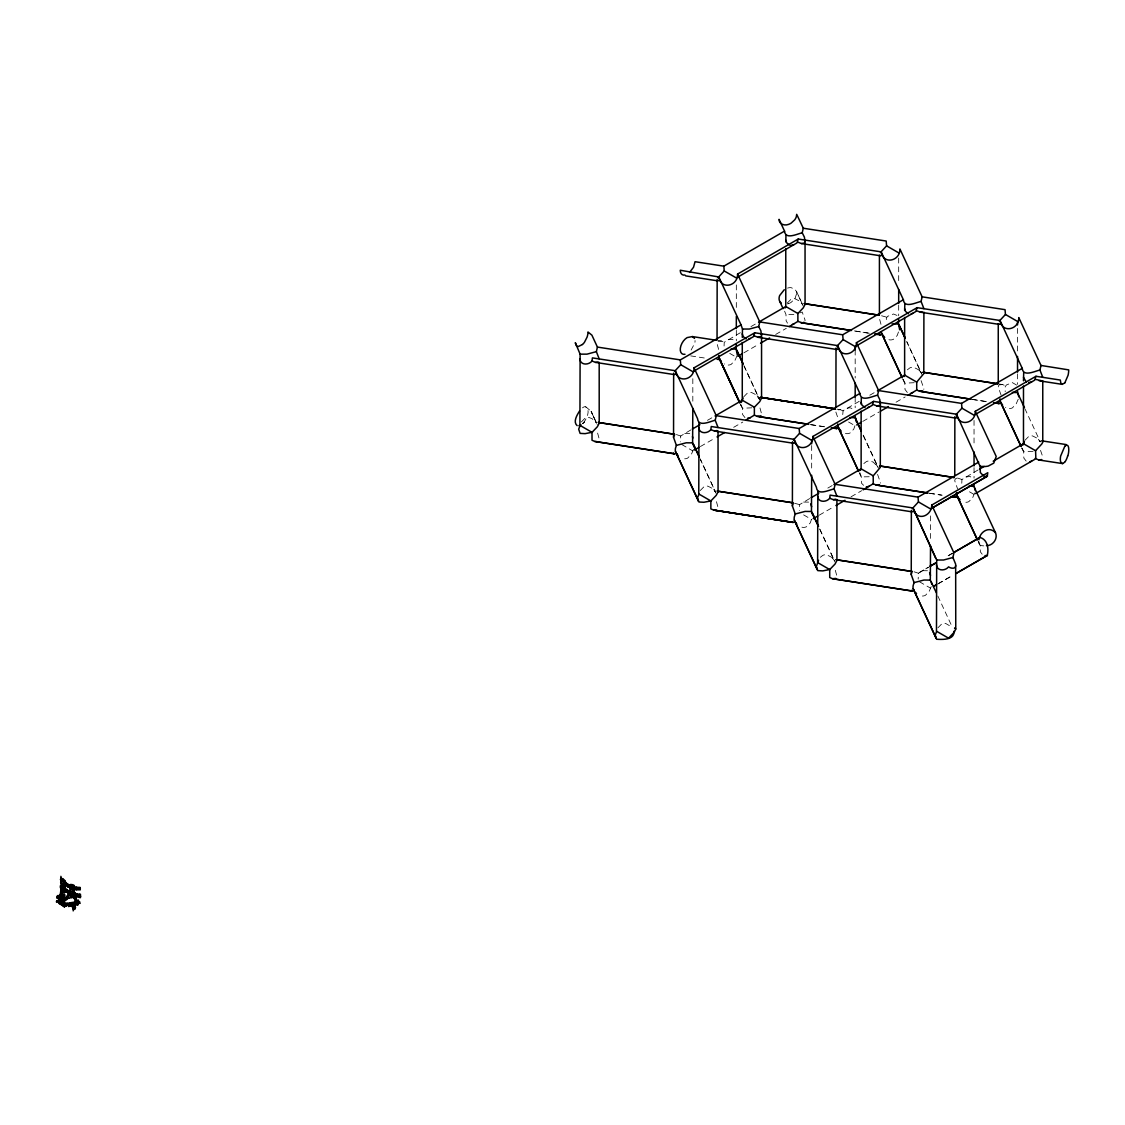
<?xml version="1.0" encoding="UTF-8"?>
<svg xmlns="http://www.w3.org/2000/svg" width="1125" height="1125" viewBox="0 0 1125 1125"><rect width="100%" height="100%" fill="white"/><g stroke="black" fill="none" stroke-linecap="round" stroke-linejoin="round"><path stroke-width="0.75" stroke-dasharray="5 3.75" d="M741.094 404.93L742.486 408.277L742.627 414.562L744.989 417.656M784.589 311.189L785.981 314.536L786.136 320.822L787.514 323.142M859.894 472.711L861.342 476.902L861.483 483.173L865.013 486.745M903.445 379.814L904.838 383.161L904.992 389.433L907.355 392.527M978.736 541.336L980.184 545.513L980.339 551.798L982.702 554.892M1022.302 448.425L1023.694 451.786L1023.834 458.058L1026.211 461.152M690.806 429.947L680.723 436.008L680.484 441.886M740.363 332.705L724.233 342.267L723.98 348.145M809.663 498.558L799.58 504.633L799.327 510.511M859.219 401.33L844.073 410.077L843.089 410.892L842.709 414.886M896.948 315.408L893.503 314.002L887.583 316.336L886.345 318.136L886.345 323.03M919.42 572.428L928.505 567.169L918.436 573.244L918.183 579.122M978.075 469.955L961.931 479.517L961.692 485.395M1016.592 385.073L1012.359 382.627L1006.439 384.961L1005.187 386.761L1005.187 391.655M811.462 519.413L810.225 522.942L806.498 526.739A6.961 6.722 45 0 1 802.603 527.344L800.578 526.767M854.972 425.672L853.734 429.202L849.994 433.013A6.961 6.722 45 0 1 846.098 433.617L844.073 433.041M898.467 331.945L897.23 335.475L893.503 339.272A6.961 6.722 45 0 1 889.608 339.877L887.583 339.3M974.742 492.933L972.591 497.827L968.85 501.623A6.961 6.722 45 0 1 964.955 502.228L962.93 501.652M737.03 355.683L734.878 360.591L731.152 364.387A6.961 6.722 45 0 1 727.242 364.992L724.233 363.923M693.534 449.423L691.369 454.317L687.642 458.128A6.961 6.722 45 0 1 683.747 458.733L681.722 458.156M1018.252 399.192L1016.086 404.086L1012.359 407.897A6.961 6.722 45 0 1 1008.464 408.488L1005.441 407.419M931.233 586.659L929.081 591.567L925.355 595.364A6.961 6.722 45 0 1 921.459 595.969L919.42 595.392M581.358 421.945L585.098 418.134A6.961 6.722 45 0 1 588.994 417.53L592.017 418.613L596.362 422.958M787.219 303.089L790.959 299.292A6.961 6.722 45 0 1 794.855 298.688L799.763 301.148L802.223 304.102M743.723 396.83L747.45 393.019A6.961 6.722 45 0 1 751.345 392.414L756.267 394.889L759.614 399.642L743.583 364.978M700.214 490.556L703.955 486.759A6.961 6.722 45 0 1 707.85 486.155L712.758 488.616L715.598 492.103L700.369 459.295M1024.931 440.325L1028.658 436.528A6.961 6.722 45 0 1 1032.567 435.923L1037.475 438.384L1039.936 441.337L1041.188 440.916M937.927 627.806L941.653 623.995A6.961 6.722 45 0 1 945.548 623.391L951.37 626.766M691.087 350.086L694.772 343.153A8.452 4.88 -60 0 0 695.039 340.538M582.792 423.436L584.409 422.03L582.792 423.436A9.647 4.388 -67.6 0 1 582.497 423.675M583.172 423.07C586.533 419.33 591.3 409.458 585.141 406.659A9.703 4.57 -69 0 0 582.652 407.728L582.497 407.855M907.355 369.83L909.816 367.903A6.961 6.722 45 0 1 913.711 367.298L918.619 369.773L921.08 372.727M863.845 463.556L866.306 461.644A6.961 6.722 45 0 1 870.202 461.039L873.225 462.108L877.57 466.467M820.35 557.297L822.797 555.384A6.961 6.722 45 0 1 826.706 554.78L831.614 557.241L834.075 560.194M750.952 326.602L757.013 323.1M743.892 352.814L759.038 344.067M775.673 334.462L786.277 328.331M707.456 420.328L713.517 416.841M700.383 446.541L715.528 437.808M733.683 427.317L742.781 422.072M869.808 395.213L875.869 391.711M862.748 421.425L879.398 411.82M896.048 402.202L905.133 396.956M827.817 488.081L832.373 485.452M819.239 515.166L834.384 506.419M851.034 496.814L861.638 490.697M938.025 583.833L953.002 575.184M937.997 583.861L952.917 575.269M718.087 341.353L721.448 341.058L724.233 342.267M999.309 384.848L1002.67 384.567L1005.441 385.777M956.911 478.125L955.8 478.589A6.961 3.881 55.4 0 0 954.759 480.839L957.586 488.883M799.763 312.919L802.223 312.033L805.05 320.077A6.961 3.881 55.4 0 1 804.952 320.78M788.442 303.666L787.528 303.933M787.528 288.098L788.442 287.845A9.703 7.355 -42.3 0 1 791.142 287.677L794.981 289.336L796.823 292.134M728.255 339.708L732.445 339.286L735.384 341.564M684.759 433.434L690.103 433.491M847.111 408.319L849.994 407.742L853.439 409.148M803.616 502.059L808.959 502.116M965.967 476.944L970.158 476.522L973.097 478.8M922.458 570.67L927.802 570.741M758.714 397.842L760.5 397.336M751.852 407.812L742.486 408.277M914.217 382.697L904.838 383.161M1033.073 451.322L1023.694 451.786M793.842 314.381L785.981 314.536M869.189 476.733L861.342 476.902M881.55 315.759L886.584 317.152M794.545 503.241L799.58 504.633M983.77 545.878L980.184 545.513M843.089 410.892L840.305 409.683L836.944 409.978A6.961 3.881 55.4 0 0 835.903 412.228L838.73 420.272M676.378 434.559L680.723 436.008M957.586 478.055L961.931 479.517M914.077 571.795L918.436 573.244M854.423 330.933L868.542 333.113M718.045 340.523L721.448 341.058M999.197 384.019L1002.67 384.567M971.55 399.291L987.398 401.738M690.68 355.88L705.769 358.214M836.845 409.148L840.305 409.683M810.928 424.673L825.047 426.853M929.784 493.284L942.202 495.211M855.717 331.158L869.513 333.295M972.844 399.502L986.639 401.653M810.478 424.617L826.017 427.036M929.334 493.242L941.414 495.112M585.703 406.702L591.089 411.3L596.517 423.169M973.828 494.297L967.444 490.613M729.745 353.377L736.327 357.173M848.588 422.002L854.817 425.587M681.722 444.502L692.817 450.914M803.616 514.884L811.322 519.328M919.42 581.752L930.53 588.15M1038.389 439.298L1040.302 441.872L1025.086 409.064M919.533 370.673L921.459 373.247L906.961 342.014M876.023 464.414L877.95 466.987M757.167 395.789L759.094 398.362L743.878 365.569M832.528 558.155L834.441 560.714M713.672 489.53L715.598 492.103M1001.095 395.142L998.255 387.098A6.961 3.881 55.4 0 1 998.888 385.256M921.08 380.644L923.906 388.687A6.961 3.881 55.4 0 1 923.794 389.405M877.57 474.384L880.397 482.428A6.961 3.881 55.4 0 1 880.298 483.145M1040.527 450.38L1042.777 456.919M880.973 324.309L879.413 318.488A6.961 3.881 55.4 0 1 879.511 317.77M759.98 407.981L761.555 413.803M835.327 570.333L836.902 576.169A6.961 3.881 55.4 0 1 836.789 576.872M718.622 349.425L717.047 343.603A6.961 3.881 55.4 0 1 717.68 341.761M716.47 501.708L718.045 507.544M597.614 433.097L599.189 438.919A6.961 3.881 55.4 0 1 599.091 439.636M978.23 541.575L979.678 544.697L977.808 540.703M937.856 596.025L951.82 626.147M801.914 303.159L796.472 291.403L803.109 305.902M863.452 435.741L877.219 465.427M859.373 472.964L860.822 476.086L858.966 472.092M819.942 529.481L833.723 559.153M596.025 421.959L591.089 411.3L597.248 424.758M906.68 341.438L921.966 374.527M863.17 435.164L878.456 468.267M819.661 528.905L834.961 561.994M700.087 458.705L716.105 493.383M1017.534 328.444L1017.534 351.169M1017.534 373.88L1017.534 384.37M974.039 420.427L974.039 446.653M974.039 467.62L974.039 478.111M930.53 515.911L930.53 538.636M898.678 258.075L898.678 284.288M898.678 305.255L898.678 315.759M855.183 350.058L855.183 378.028M855.183 397.252L855.183 407.742M811.673 445.542L811.673 471.769M736.327 284.934L736.327 307.659M736.327 330.37L736.327 340.875M692.817 378.675L692.817 401.4M788.456 303.652A9.703 6.834 -38.2 0 0 791.142 302.344L794.995 298.673L796.683 293.344A9.703 7.27 -36.8 0 0 795.98 290.644M952.664 553.163L946.617 556.664L952.678 553.163M1023.188 450.97L1021.739 447.848L1023.188 450.97M904.331 382.345L902.883 379.223L904.331 382.345M741.966 407.461L740.517 404.339L741.966 407.461"/><path stroke-width="1.5" d="M835.903 407.081L836.016 348.033M954.759 475.706L954.858 416.658M817.622 496.167C818.016 502.678 826.411 502.509 829.716 498.262L830.109 495.127L913.022 507.966L936.689 560.011L936.478 631.209L948.572 638.184L954.309 632.109L955.758 629.016L955.659 564.173L952.917 557.508L953.944 552.853L931.767 505.055L987.778 472.725L987.258 476.283L932.02 508.064M975.544 493.552L1034.592 459.464L1035.83 457.664L1035.577 450.717L1041.722 444.066A6.961 1.8 -45 0 0 1042.763 441.816L1042.763 380.756M61.341 892.617L61.27 898.256M61.214 882.309L61.242 881.409M70.102 888.652L70.172 887.639M61.341 879.961L63.028 879.159M75.389 900.914L75.797 902.588M1000.027 320.484C1001.981 333.717 1019.194 329.695 1018.772 317.587L1040.991 365.456L1039.936 370.027C1034.733 371.18 1023.061 377.227 1022.245 368.353L1000.027 320.484L917.114 307.659L856.42 342.703L878.639 390.572L877.57 395.142C872.367 396.295 860.695 402.342 859.894 393.469L837.675 345.6L754.763 332.775L753.37 336.712L692.817 371.686L680.723 364.697L680.33 359.902L741.038 324.858L718.819 276.989L680.259 270.239A9.703 5.597 -60 0 0 684.998 275.034M881.17 251.873C883.125 265.106 900.352 261.07 899.916 248.962L922.134 296.831L921.08 301.416C915.877 302.555 904.205 308.602 903.389 299.742L881.17 251.873L798.258 239.034L796.88 242.986L736.327 277.945L724.233 270.956L723.839 266.161L784.533 231.117L779.062 219.333C778.852 224.156 784.561 225.998 788.442 224.423A9.689 6.834 -38.2 0 0 791.142 223.116L794.672 219.881A9.703 7.2 -37.6 0 0 796.275 216.9L796.697 214.341L803.278 228.22L802.223 232.791C797.02 233.944 785.348 239.991 784.533 231.117M1064.784 382.894L1062.225 384.356L1060.833 383.091L1060.312 380.053L1035.97 376.284L975.277 411.328L996.216 456.455L993.769 463.12L988.214 466.087A6.919 1.027 -10.7 0 1 985.331 466.509L980.508 466.411L979.27 464.625L956.531 414.225L873.605 401.4L872.227 405.338L811.673 440.297L799.58 433.322L799.186 428.513L859.894 393.469M917.114 307.659L915.736 311.597L855.183 346.556L843.089 339.581L842.695 334.786L903.389 299.742M1035.97 376.284L1034.592 380.222L974.039 415.181L961.931 408.192L961.552 403.397L1022.245 368.353M61.312 886.795L61.355 885.009M60.877 901.716L60.961 900.661M61.369 886.162L61.369 886.092A2.334 1.322 82.3 0 0 61.102 887.02M63.534 883.041L63.675 881.789M59.766 898.917L59.709 898.453A4.402 2.517 -8.8 0 0 59.667 897.933L60.173 896.583M61.355 886.331L62.423 885.586A3.811 1.603 -86.7 0 1 62.128 885.22M59.695 898.566L61.172 887.991M72.703 891.211L72.717 890.986A6.188 4.373 47 0 1 72.872 889.987A1.955 1.027 0.3 0 1 72.239 889.763M761.442 335.278L760.922 330.933L758.714 326.531L759.783 321.947L737.564 274.078L798.258 239.034M804.952 241.552L804.417 237.192L802.223 232.791M880.298 403.903L879.764 399.544L877.57 395.142M582.497 344.461L582.652 344.32A9.703 4.556 -67.9 0 0 584.522 342.169L587.053 337.191A9.703 4.556 -67.9 0 0 587.995 332.002L591.891 335.152L597.417 347.077L596.362 351.647L586.983 354.15L580.12 354.15L575.297 342.689L576.661 346.163L578.25 346.556L582.398 344.545M754.763 332.775L694.055 367.819L716.273 415.688L715.219 420.258C710.016 421.411 698.344 427.458 697.528 418.584L675.309 370.716L592.397 357.891L592.017 361.013C588.698 365.273 580.317 365.428 579.909 358.931M873.605 401.4L812.911 436.444L835.13 484.312L834.075 488.883C828.872 490.036 817.2 496.083 816.384 487.209L794.166 439.341L711.253 426.516L710.859 429.637C707.555 433.898 699.159 434.053 698.766 427.556M74.475 889.017A5.667 4.528 18.1 0 0 74.545 892.533A6.117 4.542 -13.6 0 0 72.787 891.802L72.675 891.619M75.952 888.216L76.584 887.161A14.681 13.852 -57 0 0 79.987 887.372L80.353 889.003A46.913 29.925 -9.9 0 1 76.866 888.834L75.234 889.664M76.331 895.739L76.43 895.008M72.661 891.773L72.45 893.138M62.114 900.478L62.325 900.084A7.312 6.708 -46.5 0 1 62.367 897.806L62.719 894.122L64.716 894.755A3.108 2.208 18.1 0 1 65.039 895.247M73.153 892.941A2.334 1.28 -24.9 0 0 72.267 893.461L72.38 895.05M694.055 367.819C694.491 379.927 677.264 383.948 675.309 370.716M737.564 274.078C737.986 286.186 720.759 290.222 718.819 276.989M812.911 436.444C813.333 448.552 796.12 452.573 794.166 439.341M856.42 342.703C856.842 354.811 839.616 358.833 837.675 345.6M931.767 505.055C931.753 515.489 918.112 521.761 913.416 510.188M975.277 411.328C975.698 423.436 958.472 427.458 956.531 414.225M60.905 898.889L60.933 898.636A17.564 12.094 -66.9 0 1 61.059 897.834L62.213 891.295M955.758 565.692C955.589 569.391 950.653 568.42 948.572 566.873C945.267 571.134 936.872 571.289 936.478 564.792M711.352 500.822L703.955 502.256L698.977 502.017L675.492 451.505A8.438 4.88 -60 0 1 675.492 448.214L676.378 445.388L673.552 437.344L673.65 373.148M717.047 340.172L717.159 279.408M830.208 569.433L822.797 570.881L817.833 570.628L794.334 520.13A8.438 4.88 -60 0 1 794.334 516.825L795.234 513.998L792.394 505.955L792.506 441.773M953.888 631.308A7.917 4.078 -64.8 0 1 953.761 633.867C952.003 639.97 942.145 639.577 936.689 639.253L913.191 588.741A8.438 4.88 -60 0 1 913.191 585.45L914.077 582.623L911.25 574.58L911.363 510.384M737.325 354.938L736.116 349.13L731.152 348.891M899.691 329.808L898.467 324.014L892.097 323.944M74.869 901.898A1.73 1.673 66.9 0 1 74.152 902.109L73.378 902.306A174.431 80.873 -2 0 0 69.652 902.883L69.567 903.853A4.542 1.603 78.1 0 0 70.102 904.683M580.12 354.15L579.909 425.348L592.017 432.337L592.017 440.255L594.788 441.464L674.592 453.811L676.378 453.305L677.925 455.358M694.055 447.061L692.606 442.87L692.817 408.389M698.977 422.775L698.766 493.973L710.859 500.948L710.859 508.88L713.644 510.089L793.448 522.436L795.234 521.93L796.781 523.969M736.116 349.13L736.327 344.363M741.038 324.858L742.486 329.034L742.275 337.317M785.981 235.308L785.77 241.819M812.911 515.672L811.462 511.495L811.673 475.256M817.833 491.4L817.622 562.584L829.716 569.573L829.716 577.491L832.5 578.714L912.305 591.047L913.711 590.02M856.42 421.945L855.183 416.489M861.342 397.659L861.131 404.17M898.467 324.014L898.678 319.247M904.838 303.919L904.627 310.43M936.38 592.861L930.319 580.106L930.53 545.625M986.428 545.611C992.784 545.878 998.086 538.706 995.527 532.842L973.828 486.38L974.039 485.1M980.184 466.284L980.339 472.556L983.812 476.114M1018.772 396.83L1017.534 391.373M1023.694 372.544L1023.483 380.812M72.464 893.039L72.478 892.941A4.809 1.898 86.3 0 0 72.281 893.405M599.189 362.363L599.203 423.225L597.347 426.783L592.017 432.337M718.045 430.988L718.059 491.85L716.203 495.394L710.859 500.948M761.555 333.773L761.555 398.109L759.712 401.667L754.369 407.208L754.369 415.139L745.805 420.328M805.05 240.033L805.064 304.369L803.208 307.927L797.878 313.481L797.878 321.398L789.3 326.588M836.902 499.598L836.916 560.461L835.059 564.019L829.716 569.573M880.397 402.384L880.298 467.381L873.225 475.833L873.225 483.764L863.142 489.825M923.906 312.131L923.794 373.641L916.72 382.092L916.72 390.023L908.156 395.213M998.367 402.159L998.719 403.523L1001.095 403.073L1002.642 405.112M62.339 890.634L63 888.441L64.673 887.625A7.059 4.177 -59.1 0 1 64.744 888.609M955.913 573.553L987.258 555.525C988.861 548.888 987.806 539.55 979.861 537.398L954.183 552.291L979.973 537.469M57.192 898.059L57.108 896.794M63.098 902.039L63.155 901.477A2.7 2.362 65.8 0 0 62.845 900.83M66.966 884.77L66.895 884.995A24.314 10.434 10.4 0 0 68.892 886.148L69.216 886.317M61.228 887.189L61.214 889.158M69.427 903.052L67.036 903.333M66.459 906.019L66.431 904.964M63.113 886.669L63.352 885.867M1067.723 455.906C1069.158 453.009 1069.861 441.802 1064.925 446.105M75.305 894.445L76.542 894.6M743.189 397.955L741.277 402.483M818.55 560.306L816.384 566.452L817.327 569.812L794.334 520.13M1024.411 441.464L1022.78 445.233M70.13 884.784L70.144 885.136A4.992 4.275 -29.4 0 0 70.073 885.516L69.848 886.669M60.187 897.609L60.159 897.666A4.472 2.32 -10.1 0 0 57.881 896.878M70.355 893.194L69.722 893.011A2.039 1.448 -72.8 0 0 69.989 892.561L69.919 892.519M59.231 900.914L59.217 900.97A4.514 3.909 74.3 0 1 58.964 901.645M64.336 906.764L64.491 906.019M66.037 890.297A14.695 5.33 14 0 1 68.048 891.45L67.922 891.872A2.264 1.308 -60 0 0 67.992 892.814L69.131 892.069A2.264 1.308 -60 0 0 69.089 891.127L68.977 890.93A39.755 29.869 83.6 0 1 66.966 889.777L66.361 889.847M978.975 539.719C979.931 531.717 989.494 525.642 995.527 532.842M70.945 904.458L70.228 904.936M76.627 894.361L79.073 894.431M60.877 887.723L62.03 886.627A3.234 2.672 -37.4 0 0 62.016 885.473L61.973 885.333M74.742 896.006L74.63 896.583A2.081 1.463 -7.8 0 1 76.205 896.963L76.359 897.989L75.023 898.453A2.081 1.477 -14.8 0 1 73.884 898.102L74.517 896.611M63.689 897.272L63.577 897.497A87.581 18.225 -48.5 0 1 62.494 899.775L62.381 899.986M63.675 896.259L63.506 896.597A173.18 103.275 9.1 0 1 62.466 898.734L61.664 900.197M61.566 899.719L61.481 899.705A3.487 2.658 38.3 0 0 62.48 899.761L62.733 899.677A17.564 15.961 -72 0 0 63.366 899.17L68.034 895.106M60.187 894.473L61.341 893.7M61.242 902.081L61.453 901.673A4.753 3.023 -3.6 0 0 61.945 902.011M61.889 887.217L62.438 887.906M56.433 901.364L56.588 902.292A7.706 5.006 33.2 0 0 58.739 901.673M56.686 897.75L61.312 897.033M579.558 411.019C577.153 414.83 572.737 421.847 577.139 425.644M580.12 425.475L578.672 429.202L580.12 433.392L585.098 433.645L592.495 432.197M785.067 307.983L785.981 306.619M698.977 494.086L697.528 497.827L698.47 501.202L675.492 451.505M903.923 376.608L904.838 375.23M860.414 470.348L861.342 468.97M936.689 631.322L935.241 635.062L936.183 638.438L913.191 588.741M69.469 893.405L68.934 894.136A9.605 9.211 30.6 0 1 68.611 894.502M718.087 277.622L724.233 270.956M674.592 371.348L680.723 364.697M880.453 252.506L886.584 245.841L886.191 241.045L803.278 228.22M836.944 346.233L843.089 339.581M793.448 439.973L799.58 433.322M999.309 321.117L1005.441 314.466L1005.047 309.67L922.134 296.831M955.8 414.858L961.931 408.192M912.305 508.598L918.436 501.933L918.042 497.137L978.736 462.094M65.18 885.291L65.095 885.262A5.737 3.769 69.8 0 0 64.589 885.108L64.758 884.025M69.834 892.673L69.947 892.533A2.869 2.292 58 0 0 70.242 892.069A4.134 3.473 45.2 0 0 70.397 890.733L70.298 889.819A4.838 4.247 41.9 0 0 70.2 888.834A3.614 2.925 78.7 0 0 69.708 888.089M62.634 904.402L63.731 903.037M1064.784 446.288L1060.636 456.103A9.478 3.642 -72.9 0 0 1060.734 462.052L1062.619 463.598L1064.756 462.164M1064.841 382.823L1068.089 375.244A9.703 3.066 -76.4 0 0 1068.708 369.886L1040.991 365.456M77.948 904.95L77.203 904.669A3.178 2.278 9.2 0 0 74.981 905.147M689.569 272.405L693.534 267.244L695.053 261.703L723.839 266.161M63.309 904.092L63.366 904.12A5.091 2.939 0.1 0 1 62.1 903.403L62.016 903.347M63.211 902.166L60.863 902.911M70.819 894.881L71.719 894.08M71.072 894.656C68.414 897.117 62.803 898.917 68.625 898.284M59.133 901.575L59.344 901.378A3.642 3.459 42.4 0 1 59.737 901.069L60.82 900.562M62.761 891.45A3.178 2.039 79.3 0 0 63.619 891.281L62.958 888.567L65.011 889.748M784.28 289.716L779.653 295.552A9.45 6.764 -43.6 0 0 779.822 301.556L783.098 308.63M63.633 901.786L67.303 899.156M62.466 901.561L61.017 902.728M62.339 901.716L63.028 901.111A22.528 3.586 -40.1 0 1 63.605 900.577M63.577 900.689L66.614 898.341M66.755 897.75L68.034 896.78M67.12 897.961L64.828 899.213M69.581 887.625A5.808 4.148 71.5 0 0 68.33 886.852L69.005 885.741A2.391 1.378 -60 0 0 68.963 884.841L69.244 884.798M64.603 899.381L64.308 899.592A4.894 3.361 -54.2 0 1 63.084 900.309M64.223 881.128L63.352 881.241M65.334 892.195L64.589 892.434M70.861 888.441L71.409 888.103A4.838 2.405 67.4 0 1 71.677 889.552L72.141 889.819M598.148 361.941L595.603 362.405L592.017 361.013M804.009 243.084L801.464 243.562L797.878 242.17M758.531 322.228L785.77 306.492L797.878 313.481M760.5 336.825L757.969 337.289L754.369 335.897M737.845 356.302L742.387 353.686M760.542 343.195L769.627 337.95M692.311 429.075L699.891 424.702M715.022 415.969L742.275 400.233L754.369 407.208M717.005 430.552L714.459 431.03L710.859 429.637M694.336 450.042L698.878 447.427M717.033 436.936L724.612 432.563M877.387 390.853L904.627 375.117L916.72 382.092M879.356 405.436L876.825 405.914L873.225 404.522M856.688 424.927L861.23 422.297M880.917 410.948L888.483 406.575M811.167 497.686L818.747 493.312M833.878 484.58L861.131 468.844L873.225 475.833M835.861 499.177L833.316 499.655L829.716 498.262M813.192 518.667L817.734 516.038M835.889 505.547L844.973 500.302M979.58 469.083L984.136 466.453M993.206 461.208L1023.483 443.728L1035.577 450.717M987.469 476.044L930.53 508.922L918.436 501.933M955.997 573.455L987.469 555.286M64.997 904.908L64.406 905.231A6.202 2.672 83.5 0 0 63.548 904.148M77.358 903.277L73.533 904.261A11.616 10.955 -38.7 0 0 70.931 904.289M61.847 883.027L61.425 883.223A6.23 2.728 71.2 0 1 61.355 884.447L61.341 884.813M1041.722 459.562L1038.769 459.956L1035.577 458.634M64.069 905.4L64.617 905.611A5.498 1.181 -8.4 0 1 66.164 905.034M63.83 905.512L63.127 905.962L64.125 906.778M68.33 884.573L68.02 884.798A18.928 11.461 62.6 0 1 65.953 883.772L65.812 883.688M63.942 903.909L64.097 903.839A8.761 3.895 21.8 0 1 65.405 903.445M578.883 425.7L580.992 424.8M804.009 322.327L802.223 322.847L797.878 321.398M922.866 390.938L919.505 391.233L916.72 390.023M879.356 484.678L875.995 484.973L873.225 483.764M835.861 578.419L832.5 578.714M758.714 326.531L749.348 329.034L742.486 329.034M952.917 557.508L943.552 560.011L936.689 560.011M987.258 476.283L984.98 476.395M987.258 555.525L984.98 555.638M719.873 280.336L717.68 280.828L685.645 275.878M882.239 255.22L880.031 255.713L801.464 243.562M676.378 374.062L674.17 374.569L595.603 362.405M838.73 348.947L836.536 349.453L757.969 337.289M1001.095 323.831L998.888 324.337L920.32 312.173L916.72 310.781M795.234 442.688L793.027 443.18L714.459 431.03M957.586 417.572L955.392 418.064L876.825 405.914M914.077 511.313L911.883 511.805L833.316 499.655M676.378 445.388L686.236 442.8L692.606 442.87M795.234 513.998L805.092 511.411L811.462 511.495M914.077 582.623L923.948 580.036L930.319 580.106M793.842 244.73L790.959 245.32M792.366 324.422L793.842 323.972M748.856 338.92L750.333 338.47M911.222 313.805L912.698 313.355M750.333 417.713L747.45 418.289M911.222 393.033L912.698 392.597M867.712 407.531L869.189 407.095M1031.555 381.98L1028.658 382.556M869.189 486.323L866.306 486.914M1030.064 461.658L1031.555 461.208M60.019 902.798L60.075 902.784A5.948 4.767 77.2 0 0 60.961 902.391M61.622 904.753L61.355 904.838A40.908 23.569 0.1 0 1 59.948 904.022L59.217 903.586A13.866 10.238 -22.7 0 0 58.669 903.277L59.752 902.869M721.42 361.617L719.873 359.564L717.033 359.297M874.688 334.097L882.239 334.448L884.686 337.416M831.192 427.838L838.73 428.189L841.191 431.142M951.764 496.73L957.586 496.814L960.047 499.767M72.928 896.512L73.702 896.316A4.697 3.487 21.3 0 1 75.698 896.541L76.247 896.625A94.416 28.392 12.1 0 1 80.395 897.68L80.606 896.709L78.595 896.231M75.389 905.217L75.094 905.203A9.759 7.467 -17.5 0 1 74.109 905.386M71.93 896.625L72.689 896.583M922.359 312.005L920.32 312.173M1041.202 380.616L1035.577 379.406M60.159 903.994L60.82 903.867A8.578 5.287 -55.8 0 0 61.397 903.755M65.475 904.683L69.567 903.853A87.581 85.233 62.4 0 1 73.533 903.234L74.138 903.15M60.469 894.923L62.536 895.528M56.658 901.209L56.77 901.195A6.497 4.177 30 0 0 58.767 900.562M754.369 415.139L757.139 416.348L760.5 416.053A6.961 3.881 55.4 0 0 760.922 415.659M594.788 441.464L597.038 441.647M715.894 510.272L713.644 510.089M73.322 896.484L74.025 896.147M1012.359 392.386L1017.323 392.639M849.994 417.502L854.972 417.755M968.85 486.127L973.828 486.38M58.936 901.294L59.85 901.223A2.953 2.081 -65.1 0 0 59.836 902.208M76.359 889.791L76.275 889.748A30.544 30.023 85.8 0 0 77.259 889.819L80.353 889.819L79.945 888.905M716.33 340.27L692.423 336.572L687.122 337.598A9.703 5.597 -60 0 0 680.344 348.188A9.703 5.597 -60 0 0 684.998 354.277M77.611 904.697L76.697 903.741M997.636 383.794L922.866 372.22L997.692 383.794M879.947 466.003L954.183 477.534L879.947 466.003L880.411 466.734M596.362 441.703L674.592 453.811M791.775 502.636L717.005 491.062L793.336 502.875M792.858 522.38L715.219 510.328L792.858 522.38L792.38 521.648M834.075 578.939L912.305 591.047M78.68 903.291L77.667 903.15L77.752 904.57M56.672 897.117L57.572 897.244M1038.769 459.956L1062.619 463.598M1041.722 440.831L1066.205 444.572M804.009 303.595L878.836 315.183M800.648 322.622L851.541 330.483M875.25 334.153L880.453 334.955M759.783 321.947L842.695 334.786M1039.177 380.798L1062.225 384.356M919.505 391.233L970.397 399.108M994.106 402.778L999.309 403.58M597.417 347.077L680.33 359.902M878.639 390.572L961.552 403.397M835.102 408.867L760.5 397.336L835.327 408.909L761.091 397.392L761.555 398.109M757.139 416.348L808.031 424.223M831.741 427.894L836.944 428.695M716.273 415.688L799.186 428.513M598.148 422.452L674.677 434.292L598.725 422.508L599.203 423.225M875.995 484.973L928.041 493.017M950.597 496.519L955.8 497.32M835.13 484.312L918.042 497.137M835.861 559.688L912.375 571.528L836.437 559.744L836.916 560.461M878.78 315.169L804.586 303.652L805.064 304.369M802.223 322.847L850.542 330.356M921.08 391.472L971.114 399.234M993.544 402.722L998.719 403.523M758.714 416.588L808.763 424.35M877.57 485.213L927.605 492.975M59.667 901.997L61.13 902.278M60.947 902.25L61.045 902.264A5.273 2.559 9.3 0 0 61.298 903.361M75.319 887.906L75.98 888.019A17.198 16.72 71.6 0 0 79.706 888.019M79.298 895.542L76.486 894.769M78.117 896.119L74.953 895.275A3.6 1.673 2.2 0 0 75.136 895.669M59.752 902.025L59.85 902.039A3.122 2.587 -51.9 0 0 60.736 901.505M75.277 896.077L76.289 896.963M59.47 901.505L58.598 901.28A4.148 3.459 48.1 0 0 56.798 901.111M61.931 897.216L62.17 897.272A5.639 3.586 34.3 0 0 63.309 897.595M72.717 893.616L74.039 894.038M64.266 903.234L64.294 903.234A4.697 2.77 -4 0 0 65.475 903.347M954.914 628.087L955.758 629.016M61.312 895.612L60.441 895.162M65.011 890.438L65.222 890.536A2.264 1.491 -16.1 0 1 65.798 891.197A5.245 3.628 70.8 0 0 63.591 891.112M789.652 245.152L786.713 242.873L785.77 240.075M908.508 313.777L905.569 311.484L904.627 308.7M746.156 338.892L743.217 336.614L742.275 333.816M865.013 407.503L862.059 405.225L861.131 402.441M62.184 888.216L61.369 887.4M71.55 889.566L70.523 889.116A2.995 2.109 -38.8 0 1 70.088 888.863M63.52 902.939L63.436 902.897A9.928 7.186 -17.8 0 1 62.325 902.264M71.916 886.205L70.917 885.642M692.423 336.572L694.519 338.4M63.098 881.114L62.283 880.664L62.494 881.423M69.258 892.617L69.019 892.491A31.43 19.167 -3 0 1 67.022 891.338L66.642 891.098M65.545 885.473L65.967 885.713A52.847 22.163 49.1 0 1 67.978 886.866L68.302 887.062M69.638 886.542L69.328 886.388A9.366 4.866 65 0 1 69.398 887.161M68.175 893.053L68.105 893.011A99.984 44.888 9.2 0 0 66.108 891.844L65.531 891.239M886.584 245.841L898.678 252.83M1005.441 314.466L1017.534 321.441L1017.534 324.942M880.031 255.713L879.413 255.122L879.413 315.056M998.888 324.337L998.255 323.747L998.255 383.681M66.15 891.9L67.022 891.338A1.983 1.139 -60 0 0 67.064 890.03M65.334 890.269L66.487 891M62.044 880.509L61.889 880.2A46.913 31.838 -6.5 0 1 61.017 877.837M63.127 884.841L61.692 883.814M77.681 903.206L76.683 902.433A3.98 1.519 25.4 0 1 76.022 901.941A3.614 1.223 27.6 0 1 75.248 900.914A9.309 7.383 -46.2 0 0 74.32 898.734L73.688 897.848M60.609 895.303L60.272 894.853A2.475 1.87 -15.4 0 0 61.327 895.162M77.33 902.925L77.386 902.967A5.175 1.238 -68.5 0 0 77.4 902.531M879.862 334.913L879.398 334.181M923.442 372.277L923.92 372.994M955.223 497.264L954.745 496.533M836.367 428.639L835.889 427.922M911.714 591.005L911.236 590.273M674.002 453.755L673.538 453.038M717.581 491.119L718.059 491.85M1026.211 381.923L1023.483 377.325M71.002 887.456L71.058 887.498A4.711 2.123 45.4 0 0 70.073 886.922M66.319 883.055L66.867 883.477A16.003 13.036 -66.1 0 0 68.864 884.63L68.934 884.756M781.312 303.159L779.822 301.556M1042.439 440.958L1042.763 441.816M915.638 592.594L916.538 593.508M72.956 897.047L73.645 897.764M68.977 890.93L69.216 891.056A6.398 4.753 81.3 0 0 71.452 891.717M60.202 896.428L60.441 896.766A9.759 1.941 -86.8 0 1 60.328 897.286M60.328 896.611L60.356 896.653A3.178 1.434 -17.7 0 0 61.045 896.161M1000.069 398.869A8.438 4.88 -60 0 0 1000.195 401.273L1001.095 403.073M881.212 331.903A8.438 4.88 -60 0 0 881.353 332.648L882.239 334.448M956.573 492.609A8.438 4.88 -60 0 0 956.7 495.014L957.586 496.814M837.717 423.984A8.438 4.88 -60 0 0 837.844 426.389L838.73 428.189M718.861 355.373A8.438 4.88 -60 0 0 718.987 357.764L719.873 359.564M60.511 885.544L61.031 886.472M72.675 905.962L72.998 906.539A1.927 1.659 -34.6 0 1 74.18 906.258M72.872 907.2L73.041 907.495A9.084 2.897 39.3 0 1 73.603 909.084L73.631 909.408M1039.936 370.027L1042.763 377.269M921.08 301.416L923.906 308.658M834.075 488.883L836.902 496.125M715.219 420.258L718.045 427.5M596.362 351.647L599.189 358.889M65.138 881.663L65.166 881.705A2.433 1.519 72.6 0 1 64.814 880.945M60.694 887.822L60.567 887.569A7.945 1.35 79.6 0 1 60.877 887.92M60.609 887.667L60.441 887.386A2.742 2.095 -41.1 0 1 60.441 885.994M64.027 891.83L64.477 892.997M60.736 879.497L60.581 879.131A2.264 1.392 -42.4 0 0 60.441 879.68M80.452 894.755L80.606 896.386M1017.844 393.455L1024.481 407.77M1000.716 402.553L1021.008 446.288M904.781 337.331L898.987 324.83L905.217 338.273M881.859 333.928L902.152 377.663M957.206 496.294L977.498 540.014L956.7 495.014M913.022 507.966L935.761 558.366M861.272 431.058L855.478 418.57L861.23 430.988M838.35 427.669L858.656 471.403L837.844 426.389M743.147 364.008L736.622 349.945L743.091 363.923M719.508 359.044L739.8 402.778M698.92 456.173L693.127 443.686L699.356 457.13M1000.195 401.273L1021.036 446.302M881.353 332.648L902.18 377.691M739.814 402.806L718.987 357.764L739.378 401.892M929.587 572.541L930.53 575.339M810.731 503.916L811.673 506.714M77.091 893.897L76.289 893.672A7.706 7.355 60.6 0 1 75.783 893.531A2.714 2.517 51.2 0 1 74.672 892.856M76.528 900.127L77.217 901.997M974.742 488.025L975.277 490.556M931.233 581.766L931.767 584.297M692.466 436.584L692.817 438.089M61.242 883.28L61.073 882.309M64.969 888.469L65.053 889.312M61.186 893.883L61.27 894.558A1.575 1.238 42.9 0 1 61.284 894.98M72.731 888.877L72.689 888.117M63.534 883.898L63.633 884.925A5.048 2.292 84.4 0 0 63.197 885.572M65.897 883.856A3.684 2.123 -60 0 0 65.869 884.531L65.869 885.009A4.669 2.7 -60 0 0 65.897 885.558M1023.483 386.044L1023.483 443.728M1017.534 356.414L1017.534 372.136M974.039 451.884L974.039 465.877M904.627 317.433L904.627 375.117M898.678 289.533L898.678 303.525M861.131 411.159L861.131 468.844M855.183 346.556L855.183 350.058M855.183 383.273L855.183 397.252M811.673 440.297L811.673 443.798M785.77 248.808L785.77 306.492M742.275 342.548L742.275 400.233M736.327 316.392L736.327 328.641M63.478 902.222A6.412 3.038 -26.1 0 1 63.886 901.87M62.1 900.084A3.305 2.967 -69.8 0 1 61.144 900.506M61.003 900.506A2.039 1.167 -60 0 1 62.1 899.803M60.722 901.814A3.713 1.181 -80.2 0 1 60.68 902.278M59.147 901.8A2.348 1.392 39 0 1 60.314 901.027M59.456 900.956A15.047 13.978 55.2 0 0 59.991 898.987A4.992 3.431 -14.7 0 0 57.6 897.694M60.933 900.38A3.305 2.334 -66 0 1 60.877 899.395M67.88 885.164A4.809 2.77 -60 0 0 67.866 885.727L67.866 886.219A2.953 1.702 -60 0 0 67.936 886.894M66.966 883.744A2.053 1.181 -60 0 1 67.008 884.391M62.606 904.598A15.061 8.269 -66.3 0 1 61.72 904.866M62.311 902.433A1.828 0.844 52.1 0 1 61.734 902.039M63.633 892.097A1.913 1.322 -8.9 0 1 63.127 891.239A7.861 3.291 -29.4 0 0 62.705 890.452M63.281 896.625A9.661 1.42 -84.7 0 1 63.267 897.891M63.113 891.731A6.159 2.714 -19.5 0 1 63 892.069M61.439 888.539A11.32 0.773 -85.8 0 1 61.495 887.892M62.114 891.309A10.223 3.375 -77.5 0 1 62.227 890.634M65.166 890.508A1.434 1.195 66.9 0 1 64.167 891.155L64.069 891.211A2.63 2.194 66.8 0 0 63.633 891.323L63.281 891.717A3.727 3.08 71.2 0 0 62.859 892.786M64.955 891.112A8.733 2.503 12.9 0 1 64.828 890.381M61.144 889.734A2.841 1.955 -43.2 0 1 61.13 888.581M62.339 894.023A15.033 12.094 74.5 0 1 62.536 892.659M61.341 898.073A5.625 4.359 40.3 0 1 62.198 898.369M60.975 895.542A2.517 1.941 33.8 0 1 60.37 895.894M62.283 896.063A4.852 3.389 38.9 0 1 63.352 896.344M65.095 883.955A8.592 5.344 -54.3 0 0 64.884 880.819A5.372 4.092 -40.5 0 0 63.281 879.272M66.361 882.928A4.809 3.009 72.6 0 1 65.236 881.606M65.827 883.912A5.091 2.995 61.2 0 1 63.464 881.677A4.992 0.956 -73.4 0 0 63.464 882.169M66.769 889.439A6.398 4.556 78.3 0 1 64.772 887.569M63.703 886.134A6.68 4.641 -26 0 1 64.702 887.611M65.334 889.383A7.509 2.123 36.7 0 1 64.828 889.087M63.689 885.094A2.981 2.489 -21.6 0 1 63.225 884.855M64.392 884.264A9.366 4.683 66.2 0 1 64.336 883.561M65.039 887.372A4.838 2.855 62.1 0 1 64.955 884.236M65.18 883.997A4.655 1.856 54.5 0 1 65.855 884.264M65.644 883.87A11.095 3.839 49.8 0 1 66.347 884.236M60.863 876.333A14.681 9.211 -58.7 0 0 61.791 878.611A1.983 1.448 -34.6 0 1 62.086 879.848M63.056 879.314A2.714 1.195 84.2 0 1 62.1 878.92M62.648 879.413A7.566 4.444 -51.9 0 1 62.522 881.648M61.678 880.889A13.472 4.177 -73 0 1 61.748 880.045M61.003 883.575A7.566 3.206 -67.2 0 1 60.919 882.591M60.637 882.112A6.652 1.772 -86.9 0 1 60.778 882.858M61.087 880.088A3.853 0.773 81.1 0 1 60.82 880.13M60.694 888.75A5.287 1.181 66 0 1 60.609 888.356M62.831 888.3A3.305 1.884 79.8 0 1 62.859 887.583M63.07 887.737A3.755 1.477 85.3 0 1 63.197 886.809M61.566 883.814A2.377 1.463 -1.3 0 1 61.214 883.406M61.805 880.622A4.725 2.602 4.6 0 1 61.453 880.341M58.739 900.661A2.925 2.362 28.9 0 1 59.977 900.802M59.287 900.619A7.031 4.514 29.8 0 1 58.88 901.73M59.358 895.542A11.447 10.055 1.1 0 1 57.347 895.612M60.3 898.495A15.328 4.05 87.3 0 1 59.667 899.719M60.033 899.452A7.791 7.411 81 0 1 59.513 899.269M64.364 896.161A5.034 3.459 44.4 0 1 63.534 895.978M63.745 897.286A3.53 2.053 9.7 0 1 64.167 896.288M59.47 899.311A6.623 3.839 1.6 0 1 59.667 900.562M59.316 898.861A7.791 4.542 -0.4 0 1 58.303 899.93M75.6 900.984A1.73 1.673 66.9 0 1 75.277 901.561M75.6 898.397A8.002 4.781 84.8 0 0 74.222 897.075A6.216 3.811 88.5 0 0 73.673 896.723M77.47 903.234A5.273 1.744 72.6 0 1 77.077 902.25M75.923 899.353A6.792 3.009 76 0 1 76.373 900.323M68.498 894.403A13.036 12.178 3.9 0 1 67.908 894.994M71.859 894.192A14.442 11.602 -12.4 0 1 72.323 893.798M71.494 893.545A2.658 0.886 1.6 0 1 71.058 893.461M70.917 896.47A7.256 3.375 16.1 0 1 71.592 896.892M72.239 896.808A14.259 9.717 -0.5 0 1 72.661 897.188M72.619 896.484A2.911 1.125 -81.1 0 1 72.337 895.331M71.016 897.947A5.203 2.658 -9.7 0 1 72.844 897.412M68.766 898.425A18.858 15.216 -2.3 0 1 70.355 897.511M69.792 895.022A2.095 1.533 6 0 1 69.075 894.136M69.145 893.756A2.995 1.983 6.3 0 1 69.412 893.081M71.789 896.709A2.236 1.716 77.9 0 1 70.847 896.189M74.489 894.825A4.908 2.995 0.3 0 1 74.855 895.064M70.523 904.809A4.472 2.377 21.1 0 1 72.07 906.047M68.414 906.511A7.003 1.631 -7.8 0 1 70.566 906.173M69.764 903.755A5.47 1.35 69.6 0 1 70.622 905.189M73.842 903.417A7.833 2.869 73 0 1 74.222 904.008M74.222 903.656A11.137 6.061 86.5 0 1 74.419 903.966M69.595 885.22A4.191 2.278 50.8 0 1 68.302 884.827M70.495 884.475A1.519 1.238 68.3 0 1 71.578 884.798A3.375 2.391 66.2 0 1 70.847 885.08M71.677 884.7A8.592 4.992 -61 0 1 72 887.259M71.592 884.587A5.372 4.767 -59.6 0 1 74.081 885.375M70.65 885.206A6.005 4.472 76.1 0 1 69.23 884.939M68.442 893.391A5.048 3.15 67.8 0 1 69.891 894.656M61.903 905.259A12.389 9.211 -19.8 0 1 62.972 905.92M65.433 904.514A5.273 1.631 11 0 1 63.633 904.008L63.183 903.6A2.377 1.364 -52.1 0 1 63.155 902.616M65.095 904.627A3.502 0.816 42.3 0 1 65.362 904.95M67.022 903.192A12.544 11.883 -61.9 0 1 65.433 903.389M76.936 887.625A2.306 0.998 -74 0 1 77.006 888.258M80.03 895.584A13.838 11.264 37.3 0 1 79.298 895.43M80.072 897.089A3.487 1.069 -85.5 0 1 79.917 896.203M80.494 894.248A27.773 24.328 35.3 0 1 79.158 893.939M77.189 893.672A2.728 0.788 -68.4 0 1 77.119 895.458M74.095 885.853A7.847 3.516 -73.3 0 1 74.264 888.708M76.359 887.273A2.967 2.756 64.6 0 1 74.039 885.769M74.419 888.989A2.391 1.392 22.8 0 1 75.206 888.694M70.805 889.116A7.411 1.069 13.3 0 1 72.014 889.439M76.219 889.425A2.517 1.083 -80.2 0 1 76.05 888.159M80.072 888.539A2.756 0.984 84.7 0 1 79.931 888.019M72.619 889.017A7.566 5.569 -45.1 0 0 72.802 890.058A2.559 1.913 8.9 0 1 73.659 889.594M72.942 887.948A13.472 9.998 -45.9 0 1 72.97 887.048M74.011 889.537A6.652 6.272 35.5 0 1 75.15 889.523M73.477 887.302A3.6 3.333 3.6 0 1 72.731 886.641M75.319 887.752A3.853 2.658 22.2 0 1 73.983 887.288M75.263 894.839A8.156 4.078 18.2 0 1 74.152 894.502M74.644 892.364A5.934 2.981 -60.6 0 1 74.798 892.997M72.548 886.331A2.602 0.802 12.3 0 1 72.112 886.162M65.995 903.684A3.923 2.095 -72.1 0 1 66.178 903.867A2.714 1.167 -87.6 0 1 66.544 904.556M64.434 906.722A6.848 1.209 -9.6 0 1 66.319 906.047M65.264 905.372A7.144 3.755 -0.7 0 1 67.767 904.627M72.928 908.269A5.33 1.828 24.4 0 1 73.308 909.717M73.181 909.352A5.92 2.334 17.8 0 1 73.153 910.856M72.787 906.384A10.519 2.334 47.8 0 1 73.463 908.016M75.459 905.78A11.447 4.908 -45.4 0 1 75.811 904.5M70.608 905.864A5.006 3.066 4.6 0 1 72.366 907.031M73.519 905.878A15.328 11.123 -16.5 0 1 70.763 906.047M70.945 905.372A7.481 3.713 -85 0 1 70.622 904.978M73.758 907.538A1.983 1.702 -34.4 0 1 73.252 907.538M73.997 907.495A1.941 1.673 -34.5 0 0 74.742 907.228L74.812 907.833A5.639 3.178 -15.1 0 0 75.108 908.789M74.7 905.541A10.294 5.752 41.3 0 1 74.911 905.091M75.628 907.678A6.455 3.262 -1.5 0 1 74.883 906.792M74.039 907.945A1.913 1.434 -42.2 0 1 75.248 907.847M74.897 908.944A2.362 1.8 -42.3 0 1 73.969 909.141M74.32 904.444A5.639 1.463 66.9 0 1 73.744 903.727M76.022 902.714A3.417 2.053 4.6 0 1 74.18 903.277M70.073 905.512A4.641 3.431 2.4 0 1 70.763 905.569M68.259 905.4A6.159 4.022 1.6 0 1 69.188 905.302M63 901.266A3.122 1.645 -48.6 0 1 62.564 901.505M78.694 903.22A13.57 12.248 -49.3 0 0 79.102 903.263A4.88 4.542 -81.9 0 0 80.1 903.333L80.17 903.305A5.273 4.303 -14.2 0 1 79.538 901.8M79.538 901.73A3.319 2.152 61.5 0 1 78.638 901.013M77.513 901.167A7.312 2.644 -80.6 0 1 78.075 899.775M673.552 437.344A6.961 3.881 55.4 0 1 674.592 435.094M792.394 505.955A6.961 3.881 55.4 0 1 793.027 504.113M911.25 574.58A6.961 3.881 55.4 0 1 911.883 572.737M1067.681 455.892A9.703 3.459 -76.2 0 1 1066.655 458.831A9.703 3.628 -76.8 0 1 1065.108 461.672M954.577 628.298A11.812 2.883 -49.8 0 1 954.802 628.242M936.042 562.795L929.995 566.297L936.056 562.795M936.52 584.691L933.525 586.42L936.506 584.719M818.494 526.359L811.969 512.297L818.438 526.275"/></g></svg>
